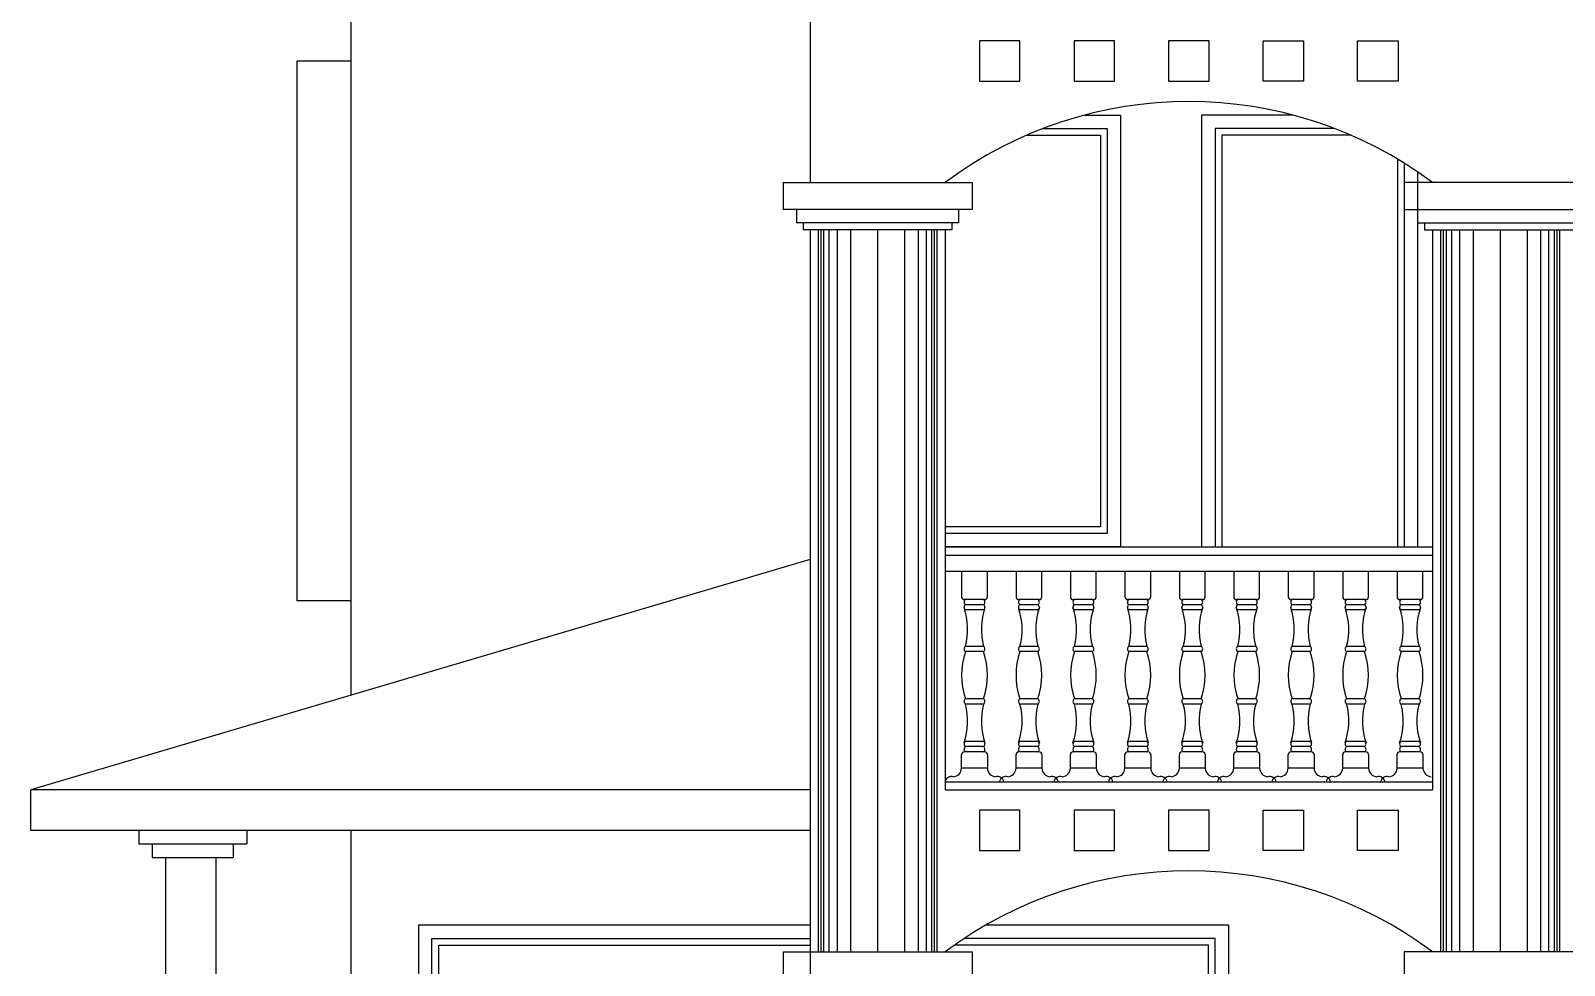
# Model space of a CAD drawing. Extents: x 182769.15 to 182771.38, y 101811.72 to 101812.21.
# Drawn here: x 182770.7252 to 182770.8388, y 101812.0893 to 101812.1585 of the extents above; entities that cross this region are included whole.
import ezdxf

# ---------------------------------------------------------------- set-up
doc = ezdxf.new("R2010")
doc.units = 0
doc.header["$MEASUREMENT"] = 0
for name, color, linetype in [('BALKON', 4, 'Continuous'), ('DUVAR', 7, 'Continuous'), ('SIVA', 1, 'Continuous'), ('tefriş', 21, 'Continuous')]:
    doc.layers.add(name, color=color, linetype=linetype)

msp = doc.modelspace()

# ---------------------------------------------------------------- linework, layer by layer
at = {"layer": 'BALKON'}
for p, q in [((182770.7929413509, 101812.1202767551), (182770.8290423714, 101812.1202767551)), ((182770.7929413509, 101812.1196767551), (182770.8290423714, 101812.1196767551)), ((182770.7929413509, 101812.1184767551), (182770.8290423714, 101812.1184767551)), ((182770.7941638311, 101812.1184767551), (182770.7941638311, 101812.1165729722)), ((182770.7960790311, 101812.1165729722), (182770.7960790311, 101812.1184767551)), ((182770.7981958311, 101812.1184767551), (182770.7981958311, 101812.1165729722)), ((182770.8001110311, 101812.1165729722), (182770.8001110311, 101812.1184767551)), ((182770.8022278312, 101812.1184767551), (182770.8022278312, 101812.1165729722)), ((182770.8041430311, 101812.1165729722), (182770.8041430311, 101812.1184767551)), ((182770.8062598312, 101812.1184767551), (182770.8062598312, 101812.1165729722)), ((182770.8081750312, 101812.1165729722), (182770.8081750312, 101812.1184767551)), ((182770.8102918311, 101812.1184767551), (182770.8102918311, 101812.1165729722)), ((182770.8122070312, 101812.1165729722), (182770.8122070312, 101812.1184767551)), ((182770.8143238311, 101812.1184767551), (182770.8143238311, 101812.1165729722)), ((182770.8162390311, 101812.1165729722), (182770.8162390311, 101812.1184767551)), ((182770.8183558311, 101812.1184767551), (182770.8183558311, 101812.1165729722)), ((182770.8202710311, 101812.1165729722), (182770.8202710311, 101812.1184767551)), ((182770.8223878311, 101812.1184767551), (182770.8223878311, 101812.1165729722)), ((182770.8243030311, 101812.1165729722), (182770.8243030311, 101812.1184767551)), ((182770.8264198311, 101812.1184767551), (182770.8264198311, 101812.1165729722)), ((182770.8283350311, 101812.1165729722), (182770.8283350311, 101812.1184767551)), ((182770.7958792111, 101812.1163731322), (182770.7943636711, 101812.1163731322)), ((182770.7957860912, 101812.1159897922), (182770.7944567911, 101812.1159897922)), ((182770.7957860912, 101812.1156067522), (182770.7944567911, 101812.1156067522)), ((182770.7999112111, 101812.1163731322), (182770.7983956712, 101812.1163731322)), ((182770.7998180912, 101812.1159897922), (182770.7984887911, 101812.1159897922)), ((182770.7998180912, 101812.1156067522), (182770.7984887911, 101812.1156067522)), ((182770.8039432112, 101812.1163731322), (182770.8024276712, 101812.1163731322)), ((182770.8038500911, 101812.1159897922), (182770.8025207911, 101812.1159897922)), ((182770.8038500911, 101812.1156067522), (182770.8025207911, 101812.1156067522)), ((182770.8079752112, 101812.1163731322), (182770.8064596711, 101812.1163731322)), ((182770.8078820911, 101812.1159897922), (182770.8065527912, 101812.1159897922)), ((182770.8078820911, 101812.1156067522), (182770.8065527912, 101812.1156067522)), ((182770.8120072111, 101812.1163731322), (182770.8104916711, 101812.1163731322)), ((182770.8119140911, 101812.1159897922), (182770.8105847912, 101812.1159897922)), ((182770.8119140911, 101812.1156067522), (182770.8105847912, 101812.1156067522)), ((182770.8160392111, 101812.1163731322), (182770.8145236711, 101812.1163731322)), ((182770.8159460911, 101812.1159897922), (182770.8146167911, 101812.1159897922)), ((182770.8159460911, 101812.1156067522), (182770.8146167911, 101812.1156067522)), ((182770.8200712111, 101812.1163731322), (182770.8185556711, 101812.1163731322)), ((182770.8199780911, 101812.1159897922), (182770.8186487911, 101812.1159897922)), ((182770.8199780911, 101812.1156067522), (182770.8186487911, 101812.1156067522)), ((182770.8241032111, 101812.1163731322), (182770.8225876711, 101812.1163731322)), ((182770.8240100911, 101812.1159897922), (182770.8226807911, 101812.1159897922)), ((182770.8240100911, 101812.1156067522), (182770.8226807911, 101812.1156067522)), ((182770.8281352111, 101812.1163731322), (182770.8266196711, 101812.1163731322)), ((182770.8280420911, 101812.1159897922), (182770.8267127911, 101812.1159897922)), ((182770.8280420911, 101812.1156067522), (182770.8267127911, 101812.1156067522)), ((182770.7957860912, 101812.1129064322), (182770.7944567911, 101812.1129064322)), ((182770.7957860912, 101812.1125233922), (182770.7944567911, 101812.1125233922)), ((182770.7998180912, 101812.1129064322), (182770.7984887911, 101812.1129064322)), ((182770.7998180912, 101812.1125233922), (182770.7984887911, 101812.1125233922)), ((182770.8038500911, 101812.1129064322), (182770.8025207911, 101812.1129064322)), ((182770.8038500911, 101812.1125233922), (182770.8025207911, 101812.1125233922)), ((182770.8078820911, 101812.1129064322), (182770.8065527912, 101812.1129064322)), ((182770.8078820911, 101812.1125233922), (182770.8065527912, 101812.1125233922)), ((182770.8119140911, 101812.1129064322), (182770.8105847912, 101812.1129064322)), ((182770.8119140911, 101812.1125233922), (182770.8105847912, 101812.1125233922)), ((182770.8159460911, 101812.1129064322), (182770.8146167911, 101812.1129064322)), ((182770.8159460911, 101812.1125233922), (182770.8146167911, 101812.1125233922)), ((182770.8199780911, 101812.1129064322), (182770.8186487911, 101812.1129064322)), ((182770.8199780911, 101812.1125233922), (182770.8186487911, 101812.1125233922)), ((182770.8240100911, 101812.1129064322), (182770.8226807911, 101812.1129064322)), ((182770.8240100911, 101812.1125233922), (182770.8226807911, 101812.1125233922)), ((182770.8280420911, 101812.1129064322), (182770.8267127911, 101812.1129064322)), ((182770.8280420911, 101812.1125233922), (182770.8267127911, 101812.1125233922)), ((182770.7957860912, 101812.1090213922), (182770.7944567911, 101812.1090213922)), ((182770.7957860912, 101812.1086383522), (182770.7944567911, 101812.1086383522)), ((182770.7998180912, 101812.1090213922), (182770.7984887911, 101812.1090213922)), ((182770.7998180912, 101812.1086383522), (182770.7984887911, 101812.1086383522)), ((182770.8038500911, 101812.1090213922), (182770.8025207911, 101812.1090213922)), ((182770.8038500911, 101812.1086383522), (182770.8025207911, 101812.1086383522)), ((182770.8078820911, 101812.1090213922), (182770.8065527912, 101812.1090213922)), ((182770.8078820911, 101812.1086383522), (182770.8065527912, 101812.1086383522)), ((182770.8119140911, 101812.1090213922), (182770.8105847912, 101812.1090213922)), ((182770.8119140911, 101812.1086383522), (182770.8105847912, 101812.1086383522)), ((182770.8159460911, 101812.1090213922), (182770.8146167911, 101812.1090213922)), ((182770.8159460911, 101812.1086383522), (182770.8146167911, 101812.1086383522)), ((182770.8199780911, 101812.1090213922), (182770.8186487911, 101812.1090213922)), ((182770.8199780911, 101812.1086383522), (182770.8186487911, 101812.1086383522)), ((182770.8240100911, 101812.1090213922), (182770.8226807911, 101812.1090213922)), ((182770.8240100911, 101812.1086383522), (182770.8226807911, 101812.1086383522)), ((182770.8280420911, 101812.1090213922), (182770.8267127911, 101812.1090213922)), ((182770.8280420911, 101812.1086383522), (182770.8267127911, 101812.1086383522)), ((182770.7957860912, 101812.1058619522), (182770.7944567911, 101812.1058619522)), ((182770.7957860912, 101812.1054789122), (182770.7944567911, 101812.1054789122)), ((182770.7998180912, 101812.1058619522), (182770.7984887911, 101812.1058619522)), ((182770.7998180912, 101812.1054789122), (182770.7984887911, 101812.1054789122)), ((182770.8038500911, 101812.1058619522), (182770.8025207911, 101812.1058619522)), ((182770.8038500911, 101812.1054789122), (182770.8025207911, 101812.1054789122)), ((182770.8078820911, 101812.1058619522), (182770.8065527912, 101812.1058619522)), ((182770.8078820911, 101812.1054789122), (182770.8065527912, 101812.1054789122)), ((182770.8119140911, 101812.1058619522), (182770.8105847912, 101812.1058619522)), ((182770.8119140911, 101812.1054789122), (182770.8105847912, 101812.1054789122)), ((182770.8159460911, 101812.1058619522), (182770.8146167911, 101812.1058619522)), ((182770.8159460911, 101812.1054789122), (182770.8146167911, 101812.1054789122)), ((182770.8199780911, 101812.1058619522), (182770.8186487911, 101812.1058619522)), ((182770.8199780911, 101812.1054789122), (182770.8186487911, 101812.1054789122)), ((182770.8240100911, 101812.1058619522), (182770.8226807911, 101812.1058619522)), ((182770.8240100911, 101812.1054789122), (182770.8226807911, 101812.1054789122)), ((182770.8280420911, 101812.1058619522), (182770.8267127911, 101812.1058619522)), ((182770.8280420911, 101812.1054789122), (182770.8267127911, 101812.1054789122)), ((182770.7941638311, 101812.1038784122), (182770.7941638311, 101812.1048957322)), ((182770.7958792111, 101812.1050955722), (182770.7943636711, 101812.1050955722)), ((182770.7960790311, 101812.1048957322), (182770.7960790311, 101812.1038784122)), ((182770.7981958311, 101812.1038784122), (182770.7981958311, 101812.1048957322)), ((182770.7999112111, 101812.1050955722), (182770.7983956712, 101812.1050955722)), ((182770.8001110311, 101812.1048957322), (182770.8001110311, 101812.1038784122)), ((182770.8022278312, 101812.1038784122), (182770.8022278312, 101812.1048957322)), ((182770.8039432112, 101812.1050955722), (182770.8024276712, 101812.1050955722)), ((182770.8041430311, 101812.1048957322), (182770.8041430311, 101812.1038784122)), ((182770.8062598312, 101812.1038784122), (182770.8062598312, 101812.1048957322)), ((182770.8079752112, 101812.1050955722), (182770.8064596711, 101812.1050955722)), ((182770.8081750312, 101812.1048957322), (182770.8081750312, 101812.1038784122)), ((182770.8102918311, 101812.1038784122), (182770.8102918311, 101812.1048957322)), ((182770.8120072111, 101812.1050955722), (182770.8104916711, 101812.1050955722)), ((182770.8122070312, 101812.1048957322), (182770.8122070312, 101812.1038784122)), ((182770.8143238311, 101812.1038784122), (182770.8143238311, 101812.1048957322)), ((182770.8160392111, 101812.1050955722), (182770.8145236711, 101812.1050955722)), ((182770.8162390311, 101812.1048957322), (182770.8162390311, 101812.1038784122)), ((182770.8183558311, 101812.1038784122), (182770.8183558311, 101812.1048957322)), ((182770.8200712111, 101812.1050955722), (182770.8185556711, 101812.1050955722)), ((182770.8202710311, 101812.1048957322), (182770.8202710311, 101812.1038784122)), ((182770.8223878311, 101812.1038784122), (182770.8223878311, 101812.1048957322)), ((182770.8241032111, 101812.1050955722), (182770.8225876711, 101812.1050955722)), ((182770.8243030311, 101812.1048957322), (182770.8243030311, 101812.1038784122)), ((182770.8264198311, 101812.1038784122), (182770.8264198311, 101812.1048957322)), ((182770.8281352111, 101812.1050955722), (182770.8266196711, 101812.1050955722)), ((182770.8283350311, 101812.1048957322), (182770.8283350311, 101812.1038784122)), ((182770.7929413509, 101812.1028767551), (182770.8290423714, 101812.1028767551)), ((182770.7960790311, 101812.1038784122), (182770.7941638311, 101812.1038784122)), ((182770.8001110311, 101812.1038784122), (182770.7981958311, 101812.1038784122)), ((182770.8041430311, 101812.1038784122), (182770.8022278312, 101812.1038784122)), ((182770.8081750312, 101812.1038784122), (182770.8062598312, 101812.1038784122)), ((182770.8122070312, 101812.1038784122), (182770.8102918311, 101812.1038784122)), ((182770.8162390311, 101812.1038784122), (182770.8143238311, 101812.1038784122)), ((182770.8202710311, 101812.1038784122), (182770.8183558311, 101812.1038784122)), ((182770.8243030311, 101812.1038784122), (182770.8223878311, 101812.1038784122)), ((182770.8283350311, 101812.1038784122), (182770.8264198311, 101812.1038784122))]:
    msp.add_line(p, q, dxfattribs=at)
for centre, radius, start, end in [((182770.7943636711, 101812.1165729722), 0.00019982, 180, 270), ((182770.7958792111, 101812.1165729722), 0.00019982, 270, 0), ((182770.7983956712, 101812.1165729722), 0.00019982, 180, 270), ((182770.7999112111, 101812.1165729722), 0.00019982, 270, 0), ((182770.8024276712, 101812.1165729722), 0.00019982, 180, 270), ((182770.8039432112, 101812.1165729722), 0.00019982, 270, 0), ((182770.8064596711, 101812.1165729722), 0.00019982, 180, 270), ((182770.8079752112, 101812.1165729722), 0.00019982, 270, 0), ((182770.8104916711, 101812.1165729722), 0.00019982, 180, 270), ((182770.8120072111, 101812.1165729722), 0.00019982, 270, 0), ((182770.8145236711, 101812.1165729722), 0.00019982, 180, 270), ((182770.8160392111, 101812.1165729722), 0.00019982, 270, 0), ((182770.8185556711, 101812.1165729722), 0.00019982, 180, 270), ((182770.8200712111, 101812.1165729722), 0.00019982, 270, 0), ((182770.8225876711, 101812.1165729722), 0.00019982, 180, 270), ((182770.8241032111, 101812.1165729722), 0.00019982, 270, 0), ((182770.8266196711, 101812.1165729722), 0.00019982, 180, 270), ((182770.8281352111, 101812.1165729722), 0.00019982, 270, 0), ((182770.7945677511, 101812.1161816122), 0.00022134, 120.0894435224688, 239.9105564775312), ((182770.7945677511, 101812.1157982722), 0.00022134, 120.0894435224688, 239.9105564775312), ((182770.7896294911, 101812.1141594922), 0.00498728, 345.448350222127, 18.95177777920801), ((182770.8006133912, 101812.1141594922), 0.00498728, 161.048222220792, 194.551649777873), ((182770.7956751111, 101812.1161816122), 0.00022134, 300.0894435224688, 59.91055647753119), ((182770.7956751111, 101812.1157982722), 0.00022134, 300.0894435224688, 59.91055647753119), ((182770.7985997511, 101812.1161816122), 0.00022134, 120.0894435224688, 239.9105564775312), ((182770.7985997511, 101812.1157982722), 0.00022134, 120.0894435224688, 239.9105564775312), ((182770.7936614911, 101812.1141594922), 0.00498728, 345.448350222127, 18.95177777920801), ((182770.8046453912, 101812.1141594922), 0.00498728, 161.048222220792, 194.551649777873), ((182770.7997071111, 101812.1161816122), 0.00022134, 300.0894435224688, 59.91055647753119), ((182770.7997071111, 101812.1157982722), 0.00022134, 300.0894435224688, 59.91055647753119), ((182770.8026317511, 101812.1161816122), 0.00022134, 120.0894435224688, 239.9105564775312), ((182770.8026317511, 101812.1157982722), 0.00022134, 120.0894435224688, 239.9105564775312), ((182770.7976934911, 101812.1141594922), 0.00498728, 345.448350222127, 18.95177777920801), ((182770.8086773911, 101812.1141594922), 0.00498728, 161.048222220792, 194.551649777873), ((182770.8037391111, 101812.1161816122), 0.00022134, 300.0894435224688, 59.91055647753119), ((182770.8037391111, 101812.1157982722), 0.00022134, 300.0894435224688, 59.91055647753119), ((182770.8066637511, 101812.1161816122), 0.00022134, 120.0894435224688, 239.9105564775312), ((182770.8066637511, 101812.1157982722), 0.00022134, 120.0894435224688, 239.9105564775312), ((182770.8017254912, 101812.1141594922), 0.00498728, 345.448350222127, 18.95177777920801), ((182770.8127093911, 101812.1141594922), 0.00498728, 161.048222220792, 194.551649777873), ((182770.8077711111, 101812.1161816122), 0.00022134, 300.0894435224688, 59.91055647753119), ((182770.8077711111, 101812.1157982722), 0.00022134, 300.0894435224688, 59.91055647753119), ((182770.8106957511, 101812.1161816122), 0.00022134, 120.0894435224688, 239.9105564775312), ((182770.8106957511, 101812.1157982722), 0.00022134, 120.0894435224688, 239.9105564775312), ((182770.8057574912, 101812.1141594922), 0.00498728, 345.448350222127, 18.95177777920801), ((182770.8167413911, 101812.1141594922), 0.00498728, 161.048222220792, 194.551649777873), ((182770.8118031111, 101812.1161816122), 0.00022134, 300.0894435224688, 59.91055647753119), ((182770.8118031111, 101812.1157982722), 0.00022134, 300.0894435224688, 59.91055647753119), ((182770.8147277511, 101812.1161816122), 0.00022134, 120.0894435224688, 239.9105564775312), ((182770.8147277511, 101812.1157982722), 0.00022134, 120.0894435224688, 239.9105564775312), ((182770.8097894911, 101812.1141594922), 0.00498728, 345.448350222127, 18.95177777920801), ((182770.8207733911, 101812.1141594922), 0.00498728, 161.048222220792, 194.551649777873), ((182770.8158351111, 101812.1161816122), 0.00022134, 300.0894435224688, 59.91055647753119), ((182770.8158351111, 101812.1157982722), 0.00022134, 300.0894435224688, 59.91055647753119), ((182770.8187597511, 101812.1161816122), 0.00022134, 120.0894435224688, 239.9105564775312), ((182770.8187597511, 101812.1157982722), 0.00022134, 120.0894435224688, 239.9105564775312), ((182770.8138214911, 101812.1141594922), 0.00498728, 345.448350222127, 18.95177777920801), ((182770.8248053911, 101812.1141594922), 0.00498728, 161.048222220792, 194.551649777873), ((182770.8198671111, 101812.1161816122), 0.00022134, 300.0894435224688, 59.91055647753119), ((182770.8198671111, 101812.1157982722), 0.00022134, 300.0894435224688, 59.91055647753119), ((182770.8227917512, 101812.1161816122), 0.00022134, 120.0894435224688, 239.9105564775312), ((182770.8227917512, 101812.1157982722), 0.00022134, 120.0894435224688, 239.9105564775312), ((182770.8178534911, 101812.1141594922), 0.00498728, 345.448350222127, 18.95177777920801), ((182770.8288373911, 101812.1141594922), 0.00498728, 161.048222220792, 194.551649777873), ((182770.8238991111, 101812.1161816122), 0.00022134, 300.0894435224688, 59.91055647753119), ((182770.8238991111, 101812.1157982722), 0.00022134, 300.0894435224688, 59.91055647753119), ((182770.8268237512, 101812.1161816122), 0.00022134, 120.0894435224688, 239.9105564775312), ((182770.8268237512, 101812.1157982722), 0.00022134, 120.0894435224688, 239.9105564775312), ((182770.8218854911, 101812.1141594922), 0.00498728, 345.448350222127, 18.95177777920801), ((182770.8328693911, 101812.1141594922), 0.00498728, 161.048222220792, 194.551649777873), ((182770.8279311112, 101812.1161816122), 0.00022134, 300.0894435224688, 59.91055647753119), ((182770.8279311112, 101812.1157982722), 0.00022134, 300.0894435224688, 59.91055647753119), ((182770.7995571712, 101812.1107723922), 0.005392600000000001, 161.0523565603966, 198.9476434396034), ((182770.7945677511, 101812.1127149122), 0.00022134, 120.0894435224688, 239.9105564775312), ((182770.7956751111, 101812.1127149122), 0.00022134, 300.0894435224688, 59.91055647753119), ((182770.7906856911, 101812.1107723922), 0.005392600000000001, 341.0523565603967, 18.94764343960335), ((182770.8035891711, 101812.1107723922), 0.005392600000000001, 161.0523565603966, 198.9476434396034), ((182770.7985997511, 101812.1127149122), 0.00022134, 120.0894435224688, 239.9105564775312), ((182770.7997071111, 101812.1127149122), 0.00022134, 300.0894435224688, 59.91055647753119), ((182770.7947176911, 101812.1107723922), 0.005392600000000001, 341.0523565603967, 18.94764343960335), ((182770.8076211711, 101812.1107723922), 0.005392600000000001, 161.0523565603966, 198.9476434396034), ((182770.8026317511, 101812.1127149122), 0.00022134, 120.0894435224688, 239.9105564775312), ((182770.8037391111, 101812.1127149122), 0.00022134, 300.0894435224688, 59.91055647753119), ((182770.7987496911, 101812.1107723922), 0.005392600000000001, 341.0523565603967, 18.94764343960335), ((182770.8116531711, 101812.1107723922), 0.005392600000000001, 161.0523565603966, 198.9476434396034), ((182770.8066637511, 101812.1127149122), 0.00022134, 120.0894435224688, 239.9105564775312), ((182770.8077711111, 101812.1127149122), 0.00022134, 300.0894435224688, 59.91055647753119), ((182770.8027816911, 101812.1107723922), 0.005392600000000001, 341.0523565603967, 18.94764343960335), ((182770.8156851711, 101812.1107723922), 0.005392600000000001, 161.0523565603966, 198.9476434396034), ((182770.8106957511, 101812.1127149122), 0.00022134, 120.0894435224688, 239.9105564775312), ((182770.8118031111, 101812.1127149122), 0.00022134, 300.0894435224688, 59.91055647753119), ((182770.8068136911, 101812.1107723922), 0.005392600000000001, 341.0523565603967, 18.94764343960335), ((182770.8197171711, 101812.1107723922), 0.005392600000000001, 161.0523565603966, 198.9476434396034), ((182770.8147277511, 101812.1127149122), 0.00022134, 120.0894435224688, 239.9105564775312), ((182770.8158351111, 101812.1127149122), 0.00022134, 300.0894435224688, 59.91055647753119), ((182770.8108456911, 101812.1107723922), 0.005392600000000001, 341.0523565603967, 18.94764343960335), ((182770.8237491711, 101812.1107723922), 0.005392600000000001, 161.0523565603966, 198.9476434396034), ((182770.8187597511, 101812.1127149122), 0.00022134, 120.0894435224688, 239.9105564775312), ((182770.8198671111, 101812.1127149122), 0.00022134, 300.0894435224688, 59.91055647753119), ((182770.8148776912, 101812.1107723922), 0.005392600000000001, 341.0523565603967, 18.94764343960335), ((182770.8277811711, 101812.1107723922), 0.005392600000000001, 161.0523565603966, 198.9476434396034), ((182770.8227917512, 101812.1127149122), 0.00022134, 120.0894435224688, 239.9105564775312), ((182770.8238991111, 101812.1127149122), 0.00022134, 300.0894435224688, 59.91055647753119), ((182770.8189096912, 101812.1107723922), 0.005392600000000001, 341.0523565603967, 18.94764343960335), ((182770.8318131711, 101812.1107723922), 0.005392600000000001, 161.0523565603966, 198.9476434396034), ((182770.8268237512, 101812.1127149122), 0.00022134, 120.0894435224688, 239.9105564775312), ((182770.8279311112, 101812.1127149122), 0.00022134, 300.0894435224688, 59.91055647753119), ((182770.8229416911, 101812.1107723922), 0.005392600000000001, 341.0523565603967, 18.94764343960335), ((182770.7945677511, 101812.1088298722), 0.00022134, 120.0894435224688, 239.9105564775312), ((182770.7896294911, 101812.1073852922), 0.00498728, 341.048222220792, 14.55164977787298), ((182770.8006133912, 101812.1073852922), 0.00498728, 165.448350222127, 198.951777779208), ((182770.7956751111, 101812.1088298722), 0.00022134, 300.0894435224688, 59.91055647753119), ((182770.7985997511, 101812.1088298722), 0.00022134, 120.0894435224688, 239.9105564775312), ((182770.7936614911, 101812.1073852922), 0.00498728, 341.048222220792, 14.55164977787298), ((182770.8046453912, 101812.1073852922), 0.00498728, 165.448350222127, 198.951777779208), ((182770.7997071111, 101812.1088298722), 0.00022134, 300.0894435224688, 59.91055647753119), ((182770.8026317511, 101812.1088298722), 0.00022134, 120.0894435224688, 239.9105564775312), ((182770.7976934911, 101812.1073852922), 0.00498728, 341.048222220792, 14.55164977787298), ((182770.8086773911, 101812.1073852922), 0.00498728, 165.448350222127, 198.951777779208), ((182770.8037391111, 101812.1088298722), 0.00022134, 300.0894435224688, 59.91055647753119), ((182770.8066637511, 101812.1088298722), 0.00022134, 120.0894435224688, 239.9105564775312), ((182770.8017254912, 101812.1073852922), 0.00498728, 341.048222220792, 14.55164977787298), ((182770.8127093911, 101812.1073852922), 0.00498728, 165.448350222127, 198.951777779208), ((182770.8077711111, 101812.1088298722), 0.00022134, 300.0894435224688, 59.91055647753119), ((182770.8106957511, 101812.1088298722), 0.00022134, 120.0894435224688, 239.9105564775312), ((182770.8057574912, 101812.1073852922), 0.00498728, 341.048222220792, 14.55164977787298), ((182770.8167413911, 101812.1073852922), 0.00498728, 165.448350222127, 198.951777779208), ((182770.8118031111, 101812.1088298722), 0.00022134, 300.0894435224688, 59.91055647753119), ((182770.8147277511, 101812.1088298722), 0.00022134, 120.0894435224688, 239.9105564775312), ((182770.8097894911, 101812.1073852922), 0.00498728, 341.048222220792, 14.55164977787298), ((182770.8207733911, 101812.1073852922), 0.00498728, 165.448350222127, 198.951777779208), ((182770.8158351111, 101812.1088298722), 0.00022134, 300.0894435224688, 59.91055647753119), ((182770.8187597511, 101812.1088298722), 0.00022134, 120.0894435224688, 239.9105564775312), ((182770.8138214911, 101812.1073852922), 0.00498728, 341.048222220792, 14.55164977787298), ((182770.8248053911, 101812.1073852922), 0.00498728, 165.448350222127, 198.951777779208), ((182770.8198671111, 101812.1088298722), 0.00022134, 300.0894435224688, 59.91055647753119), ((182770.8227917512, 101812.1088298722), 0.00022134, 120.0894435224688, 239.9105564775312), ((182770.8178534911, 101812.1073852922), 0.00498728, 341.048222220792, 14.55164977787298), ((182770.8288373911, 101812.1073852922), 0.00498728, 165.448350222127, 198.951777779208), ((182770.8238991111, 101812.1088298722), 0.00022134, 300.0894435224688, 59.91055647753119), ((182770.8268237512, 101812.1088298722), 0.00022134, 120.0894435224688, 239.9105564775312), ((182770.8218854911, 101812.1073852922), 0.00498728, 341.048222220792, 14.55164977787298), ((182770.8328693911, 101812.1073852922), 0.00498728, 165.448350222127, 198.951777779208), ((182770.8279311112, 101812.1088298722), 0.00022134, 300.0894435224688, 59.91055647753119), ((182770.7945677511, 101812.1056704322), 0.00022134, 120.0894435224688, 239.9105564775312), ((182770.7945677511, 101812.1052870922), 0.00022134, 120.0894435224688, 239.9105564775312), ((182770.7956751111, 101812.1056704322), 0.00022134, 300.0894435224688, 59.91055647753119), ((182770.7956751111, 101812.1052870922), 0.00022134, 300.0894435224688, 59.91055647753119), ((182770.7985997511, 101812.1056704322), 0.00022134, 120.0894435224688, 239.9105564775312), ((182770.7985997511, 101812.1052870922), 0.00022134, 120.0894435224688, 239.9105564775312), ((182770.7997071111, 101812.1056704322), 0.00022134, 300.0894435224688, 59.91055647753119), ((182770.7997071111, 101812.1052870922), 0.00022134, 300.0894435224688, 59.91055647753119), ((182770.8026317511, 101812.1056704322), 0.00022134, 120.0894435224688, 239.9105564775312), ((182770.8026317511, 101812.1052870922), 0.00022134, 120.0894435224688, 239.9105564775312), ((182770.8037391111, 101812.1056704322), 0.00022134, 300.0894435224688, 59.91055647753119), ((182770.8037391111, 101812.1052870922), 0.00022134, 300.0894435224688, 59.91055647753119), ((182770.8066637511, 101812.1056704322), 0.00022134, 120.0894435224688, 239.9105564775312), ((182770.8066637511, 101812.1052870922), 0.00022134, 120.0894435224688, 239.9105564775312), ((182770.8077711111, 101812.1056704322), 0.00022134, 300.0894435224688, 59.91055647753119), ((182770.8077711111, 101812.1052870922), 0.00022134, 300.0894435224688, 59.91055647753119), ((182770.8106957511, 101812.1056704322), 0.00022134, 120.0894435224688, 239.9105564775312), ((182770.8106957511, 101812.1052870922), 0.00022134, 120.0894435224688, 239.9105564775312), ((182770.8118031111, 101812.1056704322), 0.00022134, 300.0894435224688, 59.91055647753119), ((182770.8118031111, 101812.1052870922), 0.00022134, 300.0894435224688, 59.91055647753119), ((182770.8147277511, 101812.1056704322), 0.00022134, 120.0894435224688, 239.9105564775312), ((182770.8147277511, 101812.1052870922), 0.00022134, 120.0894435224688, 239.9105564775312), ((182770.8158351111, 101812.1056704322), 0.00022134, 300.0894435224688, 59.91055647753119), ((182770.8158351111, 101812.1052870922), 0.00022134, 300.0894435224688, 59.91055647753119), ((182770.8187597511, 101812.1056704322), 0.00022134, 120.0894435224688, 239.9105564775312), ((182770.8187597511, 101812.1052870922), 0.00022134, 120.0894435224688, 239.9105564775312), ((182770.8198671111, 101812.1056704322), 0.00022134, 300.0894435224688, 59.91055647753119), ((182770.8198671111, 101812.1052870922), 0.00022134, 300.0894435224688, 59.91055647753119), ((182770.8227917512, 101812.1056704322), 0.00022134, 120.0894435224688, 239.9105564775312), ((182770.8227917512, 101812.1052870922), 0.00022134, 120.0894435224688, 239.9105564775312), ((182770.8238991111, 101812.1056704322), 0.00022134, 300.0894435224688, 59.91055647753119), ((182770.8238991111, 101812.1052870922), 0.00022134, 300.0894435224688, 59.91055647753119), ((182770.8268237512, 101812.1056704322), 0.00022134, 120.0894435224688, 239.9105564775312), ((182770.8268237512, 101812.1052870922), 0.00022134, 120.0894435224688, 239.9105564775312), ((182770.8279311112, 101812.1056704322), 0.00022134, 300.0894435224688, 59.91055647753119), ((182770.8279311112, 101812.1052870922), 0.00022134, 300.0894435224688, 59.91055647753119), ((182770.7943636711, 101812.1048957322), 0.00019982, 90, 180), ((182770.7958792111, 101812.1048957322), 0.00019982, 0, 90), ((182770.7983956712, 101812.1048957322), 0.00019982, 90, 180), ((182770.7999112111, 101812.1048957322), 0.00019982, 0, 90), ((182770.8024276712, 101812.1048957322), 0.00019982, 90, 180), ((182770.8039432112, 101812.1048957322), 0.00019982, 0, 90), ((182770.8064596711, 101812.1048957322), 0.00019982, 90, 180), ((182770.8079752112, 101812.1048957322), 0.00019982, 0, 90), ((182770.8104916711, 101812.1048957322), 0.00019982, 90, 180), ((182770.8120072111, 101812.1048957322), 0.00019982, 0, 90), ((182770.8145236711, 101812.1048957322), 0.00019982, 90, 180), ((182770.8160392111, 101812.1048957322), 0.00019982, 0, 90), ((182770.8185556711, 101812.1048957322), 0.00019982, 90, 180), ((182770.8200712111, 101812.1048957322), 0.00019982, 0, 90), ((182770.8225876711, 101812.1048957322), 0.00019982, 90, 180), ((182770.8241032111, 101812.1048957322), 0.00019982, 0, 90), ((182770.8266196711, 101812.1048957322), 0.00019982, 90, 180), ((182770.8281352111, 101812.1048957322), 0.00019982, 0, 90), ((182770.7934124311, 101812.1027851722), 0.0004799, 72.59156530092721, 168.9983435945614), ((182770.7934953511, 101812.1039095522), 0.0006692200000000001, 275.2009263121545, 357.3328241693487), ((182770.7967475311, 101812.1039095522), 0.0006692200000000001, 182.6671758306513, 264.7990736878455), ((182770.7968304312, 101812.1027851722), 0.0004799, 11.00165640543857, 107.4084346990728), ((182770.7974444311, 101812.1027851722), 0.0004799, 72.59156530092721, 168.9983435945614), ((182770.7974444311, 101812.1027851722), 0.0004799, 72.59156530092721, 168.9983435945614), ((182770.7975273512, 101812.1039095522), 0.0006692200000000001, 275.2009263121545, 357.3328241693487), ((182770.8007795311, 101812.1039095522), 0.0006692200000000001, 182.6671758306513, 264.7990736878455), ((182770.8008624311, 101812.1027851722), 0.0004799, 11.00165640543857, 107.4084346990728), ((182770.8014764311, 101812.1027851722), 0.0004799, 72.59156530092721, 168.9983435945614), ((182770.8014764311, 101812.1027851722), 0.0004799, 72.59156530092721, 168.9983435945614), ((182770.8015593512, 101812.1039095522), 0.0006692200000000001, 275.2009263121545, 357.3328241693487), ((182770.8048115312, 101812.1039095522), 0.0006692200000000001, 182.6671758306513, 264.7990736878455), ((182770.8048944311, 101812.1027851722), 0.0004799, 11.00165640543857, 107.4084346990728), ((182770.8055084311, 101812.1027851722), 0.0004799, 72.59156530092721, 168.9983435945614), ((182770.8055084311, 101812.1027851722), 0.0004799, 72.59156530092721, 168.9983435945614), ((182770.8055913511, 101812.1039095522), 0.0006692200000000001, 275.2009263121545, 357.3328241693487), ((182770.8088435312, 101812.1039095522), 0.0006692200000000001, 182.6671758306513, 264.7990736878455), ((182770.8089264311, 101812.1027851722), 0.0004799, 11.00165640543857, 107.4084346990728), ((182770.8095404311, 101812.1027851722), 0.0004799, 72.59156530092721, 168.9983435945614), ((182770.8095404311, 101812.1027851722), 0.0004799, 72.59156530092721, 168.9983435945614), ((182770.8096233511, 101812.1039095522), 0.0006692200000000001, 275.2009263121545, 357.3328241693487), ((182770.8128755311, 101812.1039095522), 0.0006692200000000001, 182.6671758306513, 264.7990736878455), ((182770.8129584311, 101812.1027851722), 0.0004799, 11.00165640543857, 107.4084346990728), ((182770.8135724311, 101812.1027851722), 0.0004799, 72.59156530092721, 168.9983435945614), ((182770.8135724311, 101812.1027851722), 0.0004799, 72.59156530092721, 168.9983435945614), ((182770.8136553511, 101812.1039095522), 0.0006692200000000001, 275.2009263121545, 357.3328241693487), ((182770.8169075311, 101812.1039095522), 0.0006692200000000001, 182.6671758306513, 264.7990736878455), ((182770.8169904311, 101812.1027851722), 0.0004799, 11.00165640543857, 107.4084346990728), ((182770.8176044312, 101812.1027851722), 0.0004799, 72.59156530092721, 168.9983435945614), ((182770.8176044312, 101812.1027851722), 0.0004799, 72.59156530092721, 168.9983435945614), ((182770.8176873511, 101812.1039095522), 0.0006692200000000001, 275.2009263121545, 357.3328241693487), ((182770.8209395311, 101812.1039095522), 0.0006692200000000001, 182.6671758306513, 264.7990736878455), ((182770.8210224311, 101812.1027851722), 0.0004799, 11.00165640543857, 107.4084346990728), ((182770.8216364312, 101812.1027851722), 0.0004799, 72.59156530092721, 168.9983435945614), ((182770.8216364312, 101812.1027851722), 0.0004799, 72.59156530092721, 168.9983435945614), ((182770.8217193511, 101812.1039095522), 0.0006692200000000001, 275.2009263121545, 357.3328241693487), ((182770.8249715311, 101812.1039095522), 0.0006692200000000001, 182.6671758306513, 264.7990736878455), ((182770.8250544311, 101812.1027851722), 0.0004799, 11.00165640543857, 107.4084346990728), ((182770.8256684311, 101812.1027851722), 0.0004799, 72.59156530092721, 168.9983435945614), ((182770.8256684311, 101812.1027851722), 0.0004799, 72.59156530092721, 168.9983435945614), ((182770.8257513511, 101812.1039095522), 0.0006692200000000001, 275.2009263121545, 357.3328241693487), ((182770.8290035311, 101812.1039095522), 0.0006692200000000001, 182.6671758306513, 264.7990736878455), ((182770.8290864311, 101812.1027851722), 0.0004799, 95.26775618710597, 107.4084346990728)]:
    msp.add_arc(centre, radius, start, end, dxfattribs=at)
at = {"layer": 'DUVAR', "color": 5}
for p, q in [((182770.7489413509, 101812.1592767551), (182770.7489413509, 101812.1092894709)), ((182770.7489413509, 101812.0992767551), (182770.7489413509, 101812.0602767551))]:
    msp.add_line(p, q, dxfattribs=at)
at = {"layer": 'DUVAR', "color": 6}
for p, q in [((182770.7829413509, 101812.1592767551), (182770.7829413509, 101812.1472767551)), ((182770.7984918611, 101812.1577767551), (182770.7954918612, 101812.1577767551)), ((182770.7954918612, 101812.1577767551), (182770.7954918612, 101812.1547767551)), ((182770.7984918611, 101812.1547767551), (182770.7984918611, 101812.1577767551)), ((182770.8054918612, 101812.1577767551), (182770.8024918612, 101812.1577767551)), ((182770.8024918612, 101812.1577767551), (182770.8024918612, 101812.1547767551)), ((182770.8054918612, 101812.1547767551), (182770.8054918612, 101812.1577767551)), ((182770.8124918612, 101812.1577767551), (182770.8094918612, 101812.1577767551)), ((182770.8094918612, 101812.1577767551), (182770.8094918612, 101812.1547767551)), ((182770.8124918612, 101812.1547767551), (182770.8124918612, 101812.1577767551)), ((182770.8164918612, 101812.1547767551), (182770.8164918612, 101812.1577767551)), ((182770.8164918612, 101812.1577767551), (182770.8194918612, 101812.1577767551)), ((182770.8194918612, 101812.1577767551), (182770.8194918612, 101812.1547767551)), ((182770.8234918612, 101812.1547767551), (182770.8234918612, 101812.1577767551)), ((182770.8234918612, 101812.1577767551), (182770.8264918612, 101812.1577767551)), ((182770.8264918612, 101812.1577767551), (182770.8264918612, 101812.1547767551)), ((182770.7954918612, 101812.1547767551), (182770.7984918611, 101812.1547767551)), ((182770.8024918612, 101812.1547767551), (182770.8054918612, 101812.1547767551)), ((182770.8094918612, 101812.1547767551), (182770.8124918612, 101812.1547767551)), ((182770.8194918612, 101812.1547767551), (182770.8164918612, 101812.1547767551)), ((182770.8264918612, 101812.1547767551), (182770.8234918612, 101812.1547767551)), ((182770.7809413509, 101812.1472767551), (182770.7949413509, 101812.1472767551)), ((182770.7809413509, 101812.1472767551), (182770.7809413509, 101812.1452767551)), ((182770.7949413509, 101812.1472767551), (182770.7949413509, 101812.1452767551)), ((182770.8409413509, 101812.1472767551), (182770.8269413509, 101812.1472767551)), ((182770.8269413509, 101812.1472767551), (182770.8269413509, 101812.1452767551)), ((182770.7949413509, 101812.1452767551), (182770.7809413509, 101812.1452767551)), ((182770.7819413509, 101812.1452767551), (182770.7819413509, 101812.1442767551)), ((182770.7939413509, 101812.1452767551), (182770.7939413509, 101812.1442767551)), ((182770.8269413509, 101812.1452767551), (182770.8409413509, 101812.1452767551)), ((182770.8279413509, 101812.1452767551), (182770.8279413509, 101812.1442767551)), ((182770.7939413509, 101812.1442767551), (182770.7819413509, 101812.1442767551)), ((182770.7824413509, 101812.1442767551), (182770.7824413509, 101812.1437767551)), ((182770.7934413509, 101812.1437767551), (182770.7824413509, 101812.1437767551)), ((182770.7829413509, 101812.1437767551), (182770.7829413509, 101812.0902767551)), ((182770.7929413509, 101812.1437767551), (182770.7929413509, 101812.1022767551)), ((182770.7934413509, 101812.1442767551), (182770.7934413509, 101812.1437767551)), ((182770.8279413509, 101812.1442767551), (182770.8399413509, 101812.1442767551)), ((182770.8284413509, 101812.1442767551), (182770.8284413509, 101812.1437767551)), ((182770.8284413509, 101812.1437767551), (182770.8394413509, 101812.1437767551)), ((182770.8290423714, 101812.1437767551), (182770.8290423714, 101812.1022767551)), ((182770.7829413509, 101812.1193430722), (182770.7252252384, 101812.1022767551)), ((182770.7252252384, 101812.0992767551), (182770.7252252384, 101812.1022767551)), ((182770.7829413509, 101812.1022767551), (182770.7252252384, 101812.1022767551)), ((182770.7929413509, 101812.1022767551), (182770.8290423714, 101812.1022767551)), ((182770.7984918611, 101812.1007767551), (182770.7954918612, 101812.1007767551)), ((182770.7954918612, 101812.1007767551), (182770.7954918612, 101812.0977767551)), ((182770.7984918611, 101812.0977767551), (182770.7984918611, 101812.1007767551)), ((182770.8054918612, 101812.1007767551), (182770.8024918612, 101812.1007767551)), ((182770.8024918612, 101812.1007767551), (182770.8024918612, 101812.0977767551)), ((182770.8054918612, 101812.0977767551), (182770.8054918612, 101812.1007767551)), ((182770.8124918612, 101812.1007767551), (182770.8094918612, 101812.1007767551)), ((182770.8094918612, 101812.1007767551), (182770.8094918612, 101812.0977767551)), ((182770.8124918612, 101812.0977767551), (182770.8124918612, 101812.1007767551)), ((182770.8164918612, 101812.0977767551), (182770.8164918612, 101812.1007767551)), ((182770.8164918612, 101812.1007767551), (182770.8194918612, 101812.1007767551)), ((182770.8194918612, 101812.1007767551), (182770.8194918612, 101812.0977767551)), ((182770.8234918612, 101812.0977767551), (182770.8234918612, 101812.1007767551)), ((182770.8234918612, 101812.1007767551), (182770.8264918612, 101812.1007767551)), ((182770.8264918612, 101812.1007767551), (182770.8264918612, 101812.0977767551)), ((182770.7829413509, 101812.0992767551), (182770.7252252384, 101812.0992767551)), ((182770.7332252384, 101812.0992767551), (182770.7332252384, 101812.0982767551)), ((182770.7412252384, 101812.0992767551), (182770.7412252384, 101812.0982767551)), ((182770.7332252384, 101812.0982767551), (182770.7412252384, 101812.0982767551)), ((182770.7342252384, 101812.0982767551), (182770.7342252384, 101812.0972767551)), ((182770.7342252384, 101812.0972767551), (182770.7402252384, 101812.0972767551)), ((182770.7352252384, 101812.0422767551), (182770.7352252384, 101812.0972767551)), ((182770.7389413509, 101812.0972767551), (182770.7389413509, 101812.0422767551)), ((182770.7402252384, 101812.0982767551), (182770.7402252384, 101812.0972767551)), ((182770.7954918612, 101812.0977767551), (182770.7984918611, 101812.0977767551)), ((182770.8024918612, 101812.0977767551), (182770.8054918612, 101812.0977767551)), ((182770.8094918612, 101812.0977767551), (182770.8124918612, 101812.0977767551)), ((182770.8194918612, 101812.0977767551), (182770.8164918612, 101812.0977767551)), ((182770.8264918612, 101812.0977767551), (182770.8234918612, 101812.0977767551)), ((182770.7809413509, 101812.0902767551), (182770.7949413509, 101812.0902767551)), ((182770.7809413509, 101812.0902767551), (182770.7809413509, 101812.0882767551)), ((182770.7949413509, 101812.0902767551), (182770.7949413509, 101812.0882767551)), ((182770.8409413509, 101812.0902767551), (182770.8269413509, 101812.0902767551)), ((182770.8269413509, 101812.0902767551), (182770.8269413509, 101812.0882767551))]:
    msp.add_line(p, q, dxfattribs=at)
at = {"layer": 'DUVAR', "color": 3}
for p, q in [((182770.8032909854, 101812.1522767551), (182770.8059413509, 101812.1522767551)), ((182770.8059413509, 101812.1522767551), (182770.8059413509, 101812.1202767551)), ((182770.8119413509, 101812.1522767551), (182770.8119413509, 101812.1202767551)), ((182770.8186927369, 101812.1522767551), (182770.8119413509, 101812.1522767551)), ((182770.8001933903, 101812.1512767551), (182770.8049413509, 101812.1512767551)), ((182770.8049413509, 101812.1512767551), (182770.8049413509, 101812.1212767551)), ((182770.8129413509, 101812.1512767551), (182770.8129413509, 101812.1202767551)), ((182770.8217903321, 101812.1512767551), (182770.8129413509, 101812.1512767551)), ((182770.8269413509, 101812.1487129269), (182770.8269413509, 101812.1202767551)), ((182770.8279413509, 101812.1480617803), (182770.8279413509, 101812.1202767551)), ((182770.8049413509, 101812.1212767551), (182770.7929413509, 101812.1212767551)), ((182770.8059413509, 101812.1202767551), (182770.7929413509, 101812.1202767551)), ((182770.753941347, 101812.0922767521), (182770.753941347, 101812.0602767521)), ((182770.753941347, 101812.0922767521), (182770.7829413509, 101812.0922767521)), ((182770.795984726, 101812.0922767521), (182770.813941347, 101812.0922767521)), ((182770.813941347, 101812.0922767521), (182770.813941347, 101812.0602767521)), ((182770.754941347, 101812.0602767521), (182770.754941347, 101812.0912767521)), ((182770.754941347, 101812.0912767521), (182770.7829413509, 101812.0912767521)), ((182770.8129413548, 101812.0912767521), (182770.7943630433, 101812.0912767521)), ((182770.8129413548, 101812.0602767521), (182770.8129413548, 101812.0912767521))]:
    msp.add_line(p, q, dxfattribs=at)
at = {"layer": 'DUVAR', "color": 1}
for p, q in [((182770.7989706833, 101812.1507767551), (182770.8044413509, 101812.1507767551)), ((182770.8044413509, 101812.1507767551), (182770.8044413509, 101812.1217767551)), ((182770.8134413509, 101812.1507767551), (182770.8134413509, 101812.1202767551)), ((182770.823013039, 101812.1507767551), (182770.8134413509, 101812.1507767551)), ((182770.8264413509, 101812.1490178852), (182770.8264413509, 101812.1202767551)), ((182770.8044413509, 101812.1217767551), (182770.7929413509, 101812.1217767551)), ((182770.755441347, 101812.0602767521), (182770.755441347, 101812.0907767521)), ((182770.755441347, 101812.0907767521), (182770.7829413509, 101812.0907767521)), ((182770.7829413509, 101812.0907767521), (182770.7829413509, 101812.0602767521)), ((182770.8124413549, 101812.0907767521), (182770.793630429, 101812.0907767521)), ((182770.8124413549, 101812.0602767521), (182770.8124413549, 101812.0907767521))]:
    msp.add_line(p, q, dxfattribs=at)
at = {"layer": 'DUVAR', "color": 8}
for p, q in [((182770.7835413509, 101812.1437767551), (182770.7835413509, 101812.0902767551)), ((182770.7837413509, 101812.1437767551), (182770.7837413509, 101812.0902767551)), ((182770.7839413509, 101812.1437767551), (182770.7839413509, 101812.0902767551)), ((182770.7843413509, 101812.1437767551), (182770.7843413509, 101812.0902767551)), ((182770.7849413509, 101812.1437767551), (182770.7849413509, 101812.0902767551)), ((182770.7859413509, 101812.1437767551), (182770.7859413509, 101812.0902767551)), ((182770.7879413509, 101812.1437767551), (182770.7879413509, 101812.0902767551)), ((182770.7899413509, 101812.1437767551), (182770.7899413509, 101812.0902767551)), ((182770.7909413509, 101812.1437767551), (182770.7909413509, 101812.0902767551)), ((182770.7915413509, 101812.1437767551), (182770.7915413509, 101812.0902767551)), ((182770.7919413509, 101812.1437767551), (182770.7919413509, 101812.0902767551)), ((182770.7921413509, 101812.1437767551), (182770.7921413509, 101812.0902767551)), ((182770.7923413509, 101812.1437767551), (182770.7923413509, 101812.0902767551)), ((182770.8296423714, 101812.1437767551), (182770.8296423714, 101812.0902767551)), ((182770.8298423714, 101812.1437767551), (182770.8298423714, 101812.0902767551)), ((182770.8300423714, 101812.1437767551), (182770.8300423714, 101812.0902767551)), ((182770.8304423714, 101812.1437767551), (182770.8304423714, 101812.0902767551)), ((182770.8310423714, 101812.1437767551), (182770.8310423714, 101812.0902767551)), ((182770.8320423714, 101812.1437767551), (182770.8320423714, 101812.0902767551)), ((182770.8340423714, 101812.1437767551), (182770.8340423714, 101812.0902767551)), ((182770.8360423714, 101812.1437767551), (182770.8360423714, 101812.0902767551)), ((182770.8370423714, 101812.1437767551), (182770.8370423714, 101812.0902767551)), ((182770.8376423714, 101812.1437767551), (182770.8376423714, 101812.0902767551)), ((182770.8380423714, 101812.1437767551), (182770.8380423714, 101812.0902767551)), ((182770.8382423714, 101812.1437767551), (182770.8382423714, 101812.0902767551)), ((182770.8384423714, 101812.1437767551), (182770.8384423714, 101812.0902767551))]:
    msp.add_line(p, q, dxfattribs=at)
at = {"layer": 'DUVAR', "color": 6}
for centre in [(182770.8109918612, 101812.1231250117), (182770.8109918612, 101812.0661250117)]:
    msp.add_arc(centre, 0.03015174337883052, 53.22632702464522, 126.7736729753548, dxfattribs=at)
at = {"layer": 'SIVA'}
for p, q in [((182770.7449413509, 101812.1562767551), (182770.7449413509, 101812.1162767551)), ((182770.7489413509, 101812.1562767551), (182770.7449413509, 101812.1562767551)), ((182770.7489413509, 101812.1162767551), (182770.7449413509, 101812.1162767551))]:
    msp.add_line(p, q, dxfattribs=at)
at = {"layer": 'tefriş', "color": 8}
for p, q in [((182770.7939413509, 101812.1028767551), (182770.7979413509, 101812.1028767551)), ((182770.7999413509, 101812.1028767551), (182770.8039413509, 101812.1028767551)), ((182770.8059413509, 101812.1028767551), (182770.8099413509, 101812.1028767551)), ((182770.8119918611, 101812.1028767551), (182770.8159918612, 101812.1028767551)), ((182770.8179918612, 101812.1028767551), (182770.8219918612, 101812.1028767551)), ((182770.8239918612, 101812.1028767551), (182770.8279918612, 101812.1028767551))]:
    msp.add_line(p, q, dxfattribs=at)

doc.saveas('drawing.dxf')
